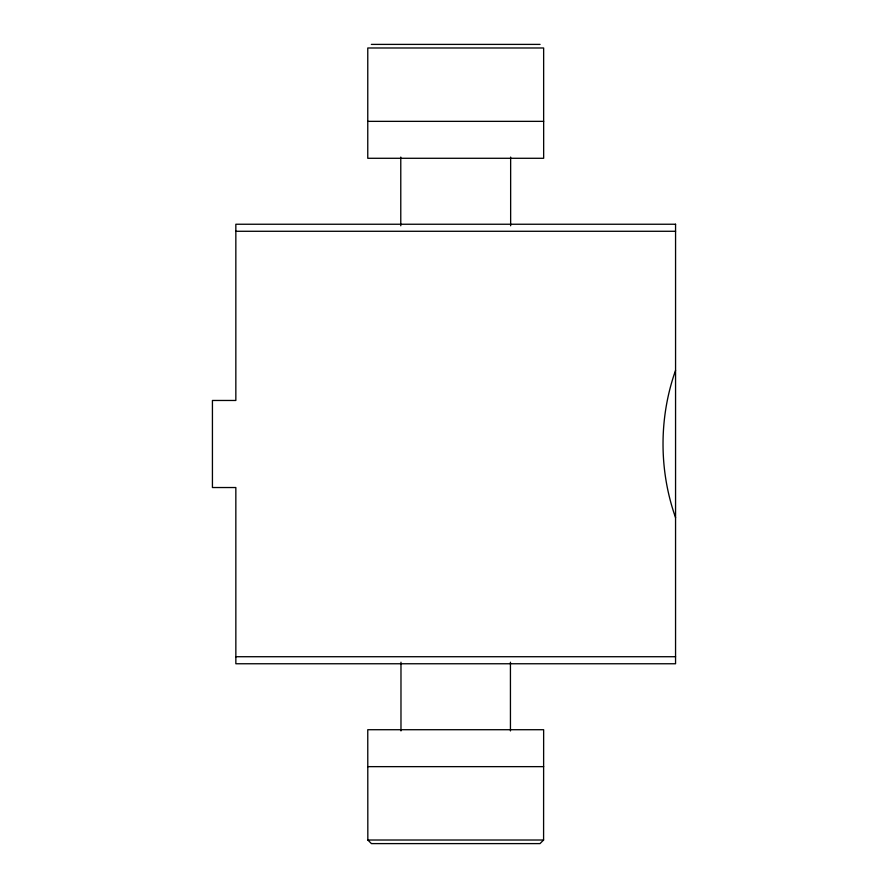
<?xml version="1.0" encoding="UTF-8"?>
<svg xmlns="http://www.w3.org/2000/svg" width="888" height="888" viewBox="0 0 888 888"><rect width="100%" height="100%" fill="white"/><g stroke="black" fill="none" stroke-linecap="round" stroke-linejoin="round"><path stroke-width="1.33" d="M675.568 370.351C658.841 417.66 658.852 470.34 675.568 517.649M543.589 840.015L540.004 843.6L371.417 843.6L367.832 840.015L367.765 729.714L543.645 729.714L543.589 840.015L367.832 840.015M371.362 44.4L540.059 44.4M367.765 121.356L543.656 121.356L543.656 158.286L367.765 158.286L367.776 47.985L543.645 47.985L543.645 121.356M235.842 231.28L675.568 231.28M235.842 656.72L675.568 656.72M367.765 766.644L543.645 766.644M510.644 157.076L510.644 225.785M510.434 662.215L510.445 730.924M400.976 662.215L400.976 730.924M400.777 157.076L400.777 225.785M675.568 224.242L235.842 224.242L235.842 400.466L212.432 400.466L212.432 487.534L235.842 487.534L235.853 663.758L675.557 663.758L675.568 224.242"/></g></svg>
